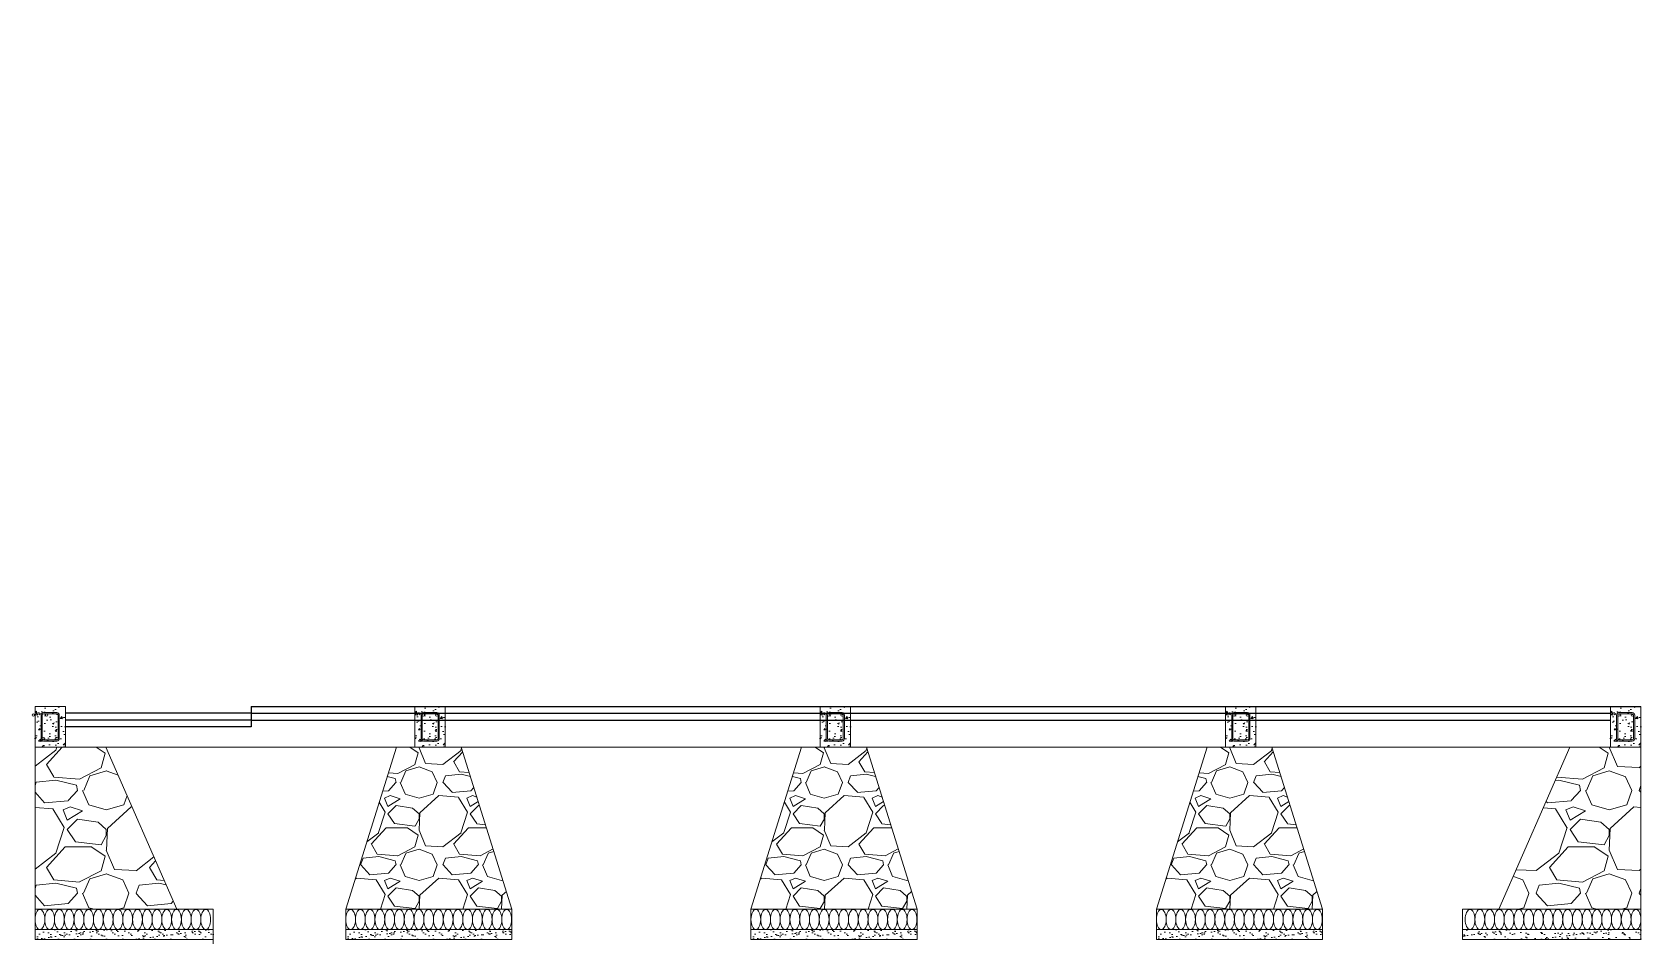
# Model space of a CAD drawing. Header units: millimetres. Extents: x -12161372 to 46643, y -9506984 to 15358.
# Drawn here: x 45452 to 46643, y 3797 to 4472 of the extents above; entities that cross this region are included whole.
import ezdxf

# ---------------------------------------------------------------- set-up
doc = ezdxf.new("R2010")
doc.units = ezdxf.units.MM
for name, color, linetype, lineweight in [('arsiran', 202, 'Continuous', 0), ('as', 7, 'Continuous', 0), ('atap', 220, 'Continuous', 0), ('pondasi', 7, 'Continuous', 13), ('sloof balok', 190, 'Continuous', 18)]:
    doc.layers.add(name, color=color, linetype=linetype, lineweight=lineweight)
doc.layers.add('sloof', color=7, linetype='Continuous')

msp = doc.modelspace()

# ---------------------------------------------------------------- hatches: boundary and pattern name
at = {"layer": 'arsiran'}
h = msp.add_hatch(dxfattribs=at)
h.set_pattern_fill('AR-CONC', color=256, scale=0.0675)
h.set_pattern_definition([(50, (35864.119, -1168.337), (12.297465, -1.075888), [1.285875, -14.144625]), (355, (35864.119, -1168.337), (-2.378931, 12.896337), [1.0287, -11.31574]), (100.45144, (35865.144, -1168.427), (9.918534, 11.820448), [1.092826, -12.021092]), (46.1842, (35864.119, -1164.908), (18.297835, -2.837857), [1.928813, -21.216938]), (96.63556, (35865.644, -1165.145), (16.02478, 16.701263), [1.63924, -18.031654]), (351.18415, (35864.12, -1164.908), (16.02478, 16.701263), [1.543048, -16.973532]), (21, (35865.834, -1165.765), (10.233971, -6.902901), [1.285875, -14.144625]), (326, (35865.834, -1165.765), (4.171637, 12.432688), [1.0287, -11.3157]), (71.45144, (35866.686, -1166.341), (14.405608, 5.529787), [1.092826, -12.021071]), (37.5, (35864.119, -1168.3372), (0.2084807, 5.7074651), [0, -11.17854, 0, -11.48715, 0, -11.3585625]), (7.5, (35864.119, -1168.337), (4.5103272, 6.7621888), [0, -6.54939, 0, -10.921365, 0, -4.3291125]), (327.5, (35860.2957, -1168.3372), (9.1523652, -0.3866902), [0, -4.28625, 0, -13.3731, 0, -17.745075]), (317.5, (35858.581, -1168.337), (9.99872, 1.716288), [0, -5.572125, 0, -8.88111, 0, -12.601575])])
h.paths.add_polyline_path([(45476.958, 3973.054), (45454.458, 3973.054), (45454.458, 3943.054), (45476.958, 3943.054)])
h = msp.add_hatch(dxfattribs=at)
h.set_pattern_fill('AR-CONC', color=256, scale=0.0675)
h.set_pattern_definition([(50, (36145.369, -1168.337), (12.297465, -1.075888), [1.285875, -14.144625]), (355, (36145.369, -1168.337), (-2.378931, 12.896337), [1.0287, -11.31574]), (100.45144, (36146.394, -1168.427), (9.918534, 11.820448), [1.092826, -12.021092]), (46.1842, (36145.369, -1164.908), (18.297835, -2.837857), [1.928813, -21.216938]), (96.63556, (36146.894, -1165.145), (16.02478, 16.701263), [1.63924, -18.031654]), (351.18415, (36145.37, -1164.908), (16.02478, 16.701263), [1.543048, -16.973532]), (21, (36147.084, -1165.765), (10.233971, -6.902901), [1.285875, -14.144625]), (326, (36147.084, -1165.765), (4.171637, 12.432688), [1.0287, -11.3157]), (71.45144, (36147.936, -1166.341), (14.405608, 5.529787), [1.092826, -12.021071]), (37.5, (36145.369, -1168.3372), (0.2084807, 5.7074651), [0, -11.17854, 0, -11.48715, 0, -11.3585625]), (7.5, (36145.369, -1168.337), (4.5103272, 6.7621888), [0, -6.54939, 0, -10.921365, 0, -4.3291125]), (327.5, (36141.5457, -1168.3372), (9.1523652, -0.3866902), [0, -4.28625, 0, -13.3731, 0, -17.745075]), (317.5, (36139.831, -1168.337), (9.99872, 1.716288), [0, -5.572125, 0, -8.88111, 0, -12.601575])])
h.paths.add_polyline_path([(45758.208, 3973.054), (45735.708, 3973.054), (45735.708, 3943.054), (45758.208, 3943.054)])
h = msp.add_hatch(dxfattribs=at)
h.set_pattern_fill('AR-CONC', color=256, scale=0.0675)
h.set_pattern_definition([(50, (36445.369, -1168.337), (12.297465, -1.075888), [1.285875, -14.144625]), (355, (36445.369, -1168.337), (-2.378931, 12.896337), [1.0287, -11.31574]), (100.45144, (36446.394, -1168.427), (9.918534, 11.820448), [1.092826, -12.021092]), (46.1842, (36445.369, -1164.908), (18.297835, -2.837857), [1.928813, -21.216938]), (96.63556, (36446.894, -1165.145), (16.02478, 16.701263), [1.63924, -18.031654]), (351.18415, (36445.37, -1164.908), (16.02478, 16.701263), [1.543048, -16.973532]), (21, (36447.084, -1165.765), (10.233971, -6.902901), [1.285875, -14.144625]), (326, (36447.084, -1165.765), (4.171637, 12.432688), [1.0287, -11.3157]), (71.45144, (36447.936, -1166.341), (14.405608, 5.529787), [1.092826, -12.021071]), (37.5, (36445.369, -1168.3372), (0.2084807, 5.7074651), [0, -11.17854, 0, -11.48715, 0, -11.3585625]), (7.5, (36445.369, -1168.337), (4.5103272, 6.7621888), [0, -6.54939, 0, -10.921365, 0, -4.3291125]), (327.5, (36441.5457, -1168.3372), (9.1523652, -0.3866902), [0, -4.28625, 0, -13.3731, 0, -17.745075]), (317.5, (36439.831, -1168.337), (9.99872, 1.716288), [0, -5.572125, 0, -8.88111, 0, -12.601575])])
h.paths.add_polyline_path([(46058.208, 3973.054), (46035.708, 3973.054), (46035.708, 3943.054), (46058.208, 3943.054)])
h = msp.add_hatch(dxfattribs=at)
h.set_pattern_fill('AR-CONC', color=256, scale=0.0675)
h.set_pattern_definition([(50, (36745.48, -1168.337), (12.297465, -1.075888), [1.285875, -14.144625]), (355, (36745.48, -1168.337), (-2.378931, 12.896337), [1.0287, -11.31574]), (100.45144, (36746.505, -1168.427), (9.918534, 11.820448), [1.092826, -12.021092]), (46.1842, (36745.48, -1164.908), (18.297835, -2.837857), [1.928813, -21.216938]), (96.63556, (36747.005, -1165.145), (16.02478, 16.701263), [1.63924, -18.031654]), (351.18415, (36745.48, -1164.908), (16.02478, 16.701263), [1.543048, -16.973532]), (21, (36747.195, -1165.765), (10.233971, -6.902901), [1.285875, -14.144625]), (326, (36747.195, -1165.765), (4.171637, 12.432688), [1.0287, -11.3157]), (71.45144, (36748.047, -1166.341), (14.405608, 5.529787), [1.092826, -12.021071]), (37.5, (36745.48, -1168.3372), (0.2084807, 5.7074651), [0, -11.17854, 0, -11.48715, 0, -11.3585625]), (7.5, (36745.48, -1168.337), (4.5103272, 6.7621888), [0, -6.54939, 0, -10.921365, 0, -4.3291125]), (327.5, (36741.6567, -1168.3372), (9.1523652, -0.3866902), [0, -4.28625, 0, -13.3731, 0, -17.745075]), (317.5, (36739.942, -1168.337), (9.99872, 1.716288), [0, -5.572125, 0, -8.88111, 0, -12.601575])])
h.paths.add_polyline_path([(46358.319, 3973.054), (46335.819, 3973.054), (46335.819, 3943.054), (46358.319, 3943.054)])
h = msp.add_hatch(dxfattribs=at)
h.set_pattern_fill('AR-CONC', color=256, scale=0.0675)
h.set_pattern_definition([(50, (37030.369, -1168.337), (12.297465, -1.075888), [1.285875, -14.144625]), (355, (37030.369, -1168.337), (-2.378931, 12.896337), [1.0287, -11.31574]), (100.45144, (37031.394, -1168.427), (9.918534, 11.820448), [1.092826, -12.021092]), (46.1842, (37030.369, -1164.908), (18.297835, -2.837857), [1.928813, -21.216938]), (96.63556, (37031.894, -1165.145), (16.02478, 16.701263), [1.63924, -18.031654]), (351.18415, (37030.37, -1164.908), (16.02478, 16.701263), [1.543048, -16.973532]), (21, (37032.084, -1165.765), (10.233971, -6.902901), [1.285875, -14.144625]), (326, (37032.084, -1165.765), (4.171637, 12.432688), [1.0287, -11.3157]), (71.45144, (37032.936, -1166.341), (14.405608, 5.529787), [1.092826, -12.021071]), (37.5, (37030.369, -1168.3372), (0.2084807, 5.7074651), [0, -11.17854, 0, -11.48715, 0, -11.3585625]), (7.5, (37030.369, -1168.337), (4.5103272, 6.7621888), [0, -6.54939, 0, -10.921365, 0, -4.3291125]), (327.5, (37026.5457, -1168.3372), (9.1523652, -0.3866902), [0, -4.28625, 0, -13.3731, 0, -17.745075]), (317.5, (37024.831, -1168.337), (9.99872, 1.716288), [0, -5.572125, 0, -8.88111, 0, -12.601575])])
h.paths.add_polyline_path([(46643.208, 3973.054), (46620.708, 3973.054), (46620.708, 3943.054), (46643.208, 3943.054)])
h = msp.add_hatch(dxfattribs=at)
h.set_pattern_fill('GRAVEL', color=256, scale=3)
h.set_pattern_definition([(228.01279, (36036.615, -1118.647), (-609.6, -685.8), [10.25164, -1014.9145]), (184.96974, (36029.7568, -1126.2672), (914.3999996, 76.2000043), [17.59214, -1741.62147]), (132.510447, (36012.231, -1127.7912), (762.0000003, -838.1999997), [12.40445, -1228.0417]), (267.27369, (35982.5128, -1146.8412), (76.2000002, 1524), [16.02014, -1585.9931]), (292.833654, (35981.7508, -1162.8432), (-381, 914.4), [15.709, -1555.19423]), (357.27369, (35987.8468, -1177.3212), (-1524, 76.2000002), [16.02014, -1585.9931]), (37.69424, (36003.8488, -1178.0832), (-990.59999996, -762.00000006), [21.1858, -2097.39346]), (72.255328, (36020.6128, -1165.1292), (533.40000014, 1676.39999995), [20.0016, -1980.1577]), (121.429566, (36026.7088, -1146.0792), (-609.6000001, 990.6), [16.0744, -1591.36637]), (175.23636, (36018.327, -1132.363), (838.2, -76.2), [18.3514, -899.2181]), (222.397438, (36000.0388, -1130.8392), (-914.39999997, -838.20000003), [23.73234, -2349.50318]), (138.814075, (36057.951, -1147.603), (-533.4, 457.2), [8.10014, -801.91697]), (171.469234, (36051.8548, -1142.2692), (990.6, -152.3999998), [15.41046, -1525.63917]), (225, (36036.615, -1139.983), (-1e-14, -76.2), [10.7763, -96.9868]), (203.19859, (36031.281, -1130.839), (381, 152.4), [5.80324, -574.51867]), (291.80141, (36025.947, -1133.125), (-76.2, 228.6), [8.20697, -402.1426]), (30.96376, (36028.995, -1140.745), (228.6, 152.4), [13.3296, -430.98894]), (161.56505, (36040.425, -1133.887), (152.4, -76.2), [9.6386, -231.32694]), (16.38954, (35981.7508, -1133.1252), (762, 228.6), [13.50264, -1336.7648]), (70.346176, (35994.705, -1129.315), (-304.8, -838.2), [11.32797, -1121.46647]), (293.19859, (36040.425, -1118.647), (-152.4, 381), [11.6064, -568.7155]), (343.61046, (36044.9968, -1129.3152), (-762, 228.6), [13.50264, -1336.7648]), (339.443955, (35981.751, -1180.369), (-381, 152.4), [13.02106, -638.03203]), (294.77514, (35993.943, -1184.941), (-381.0000005, 838.1999998), [10.91016, -1080.1078]), (66.80141, (36041.187, -1194.847), (152.4, 381), [11.6064, -568.7155]), (17.354025, (36045.759, -1184.1792), (-990.6, -304.8), [12.7735, -1264.5713]), (69.443955, (36003.849, -1194.847), (-152.4, -381), [6.51053, -644.54256]), (101.30993, (36036.615, -1194.847), (-76.2, 304.8), [3.88544, -384.65985]), (165.96376, (36035.853, -1191.037), (228.6, -76.2), [15.709, -298.47164]), (186.009006, (36020.6128, -1187.2272), (762, 76.2), [14.558, -1441.24095]), (303.69007, (36028.995, -1147.603), (-76.2, 152.4), [10.9897, -263.7533]), (353.157227, (36035.0908, -1156.7472), (1295.4, -152.3999999), [19.1867, -1899.48027]), (60.945396, (36054.141, -1159.033), (-304.8, -533.4), [7.84525, -776.68177]), (90, (36057.95, -1152.175), (-76.2, 76.2), [4.572, -71.628]), (120.25644, (36019.089, -1184.941), (304.8, -533.4), [10.586, -1048.0182]), (48.01279, (36013.755, -1175.797), (609.6, 685.8), [20.5033, -1004.66287]), (0, (36027.47, -1160.56), (76.2, 76.2), [19.812, -56.388]), (325.304846, (36047.283, -1160.5572), (762.0000003, -533.3999996), [12.0483, -1192.7795]), (254.0546, (36057.189, -1167.415), (-76.2, -304.8), [11.09487, -543.6495]), (207.645975, (36054.1408, -1178.0832), (-1447.8000001, -761.9999999), [18.06435, -1788.37393]), (175.42608, (36038.1388, -1186.4652), (-990.6, 76.2), [19.1109, -1891.9754])])
h.paths.add_polyline_path([(45454.458, 3943.054), (45476.958, 3943.054), (45506.958, 3943.054), (45559.458, 3823.054), (45454.458, 3823.054)])
h = msp.add_hatch(dxfattribs=at)
h.set_pattern_fill('GRAVEL', color=256, scale=2.4)
h.set_pattern_definition([(228.01279, (38467.067, 3855.5243), (-487.68, -548.64), [8.2013, -811.9316]), (184.96974, (38461.5808, 3849.4283), (731.5199997, 60.9600035), [14.0737, -1393.29717]), (132.51045, (38447.56, 3848.209), (609.6000003, -670.5599998), [9.92356, -982.43335]), (267.27369, (38423.7856, 3832.969), (60.9600001, 1219.2), [12.8161, -1268.7945]), (292.833654, (38423.176, 3820.1675), (-304.8, 731.52), [12.5672, -1244.1554]), (357.27369, (38428.0528, 3808.585), (-1219.2, 60.9600001), [12.8161, -1268.7945]), (37.69424, (38440.8544, 3807.9755), (-792.47999996, -609.60000005), [16.94865, -1677.91477]), (72.25533, (38454.2656, 3818.3387), (426.7200001, 1341.12), [16.00127, -1584.12616]), (121.429566, (38459.1424, 3833.5787), (-487.6800001, 792.48), [12.8595, -1273.0931]), (175.23636, (38452.437, 3844.5515), (670.56, -60.96), [14.6811, -719.3745]), (222.397438, (38437.8064, 3845.7707), (-731.52, -670.56), [18.98587, -1879.60254]), (138.814075, (38484.136, 3832.3595), (-426.72, 365.76), [6.4801, -641.5336]), (171.469234, (38479.2592, 3836.6267), (792.48, -121.9199999), [12.32837, -1220.51134]), (225, (38467.067, 3838.456), (-9e-15, -60.96), [8.621, -77.58943]), (203.19859, (38462.8, 3845.771), (304.8, 121.92), [4.6426, -459.61494]), (291.80141, (38458.533, 3843.942), (-60.96, 182.88), [6.56557, -321.71407]), (30.96376, (38460.971, 3837.846), (182.88, 121.92), [10.66367, -344.79116]), (161.56505, (38470.115, 3843.332), (121.92, -60.96), [7.7109, -185.06155]), (16.38954, (38423.176, 3843.942), (609.6, 182.88), [10.8021, -1069.41184]), (70.346176, (38433.539, 3846.99), (-243.84, -670.56), [9.06237, -897.17318]), (293.19859, (38470.115, 3855.524), (-121.92, 304.8), [9.2851, -454.9724]), (343.61046, (38473.7728, 3846.99), (-609.6, 182.88), [10.8021, -1069.41184]), (339.44395, (38423.176, 3806.147), (-304.8, 121.92), [10.41684, -510.42562]), (294.77514, (38432.9296, 3802.489), (-304.8000004, 670.5599998), [8.72813, -864.08624]), (66.80141, (38470.725, 3794.564), (121.92, 304.8), [9.2851, -454.9724]), (17.354025, (38474.3824, 3803.0987), (-792.48, -243.84), [10.2188, -1011.65702]), (69.44395, (38440.854, 3794.564), (-121.92, -304.8), [5.2084, -515.63405]), (101.30993, (38467.067, 3794.564), (-60.96, 243.84), [3.10835, -307.7279]), (165.96376, (38466.458, 3797.612), (182.88, -60.96), [12.5672, -238.7773]), (186.009006, (38454.2656, 3800.6603), (609.6, 60.96), [11.6464, -1152.99276]), (303.69007, (38460.971, 3832.36), (-60.96, 121.92), [8.79177, -211.00263]), (353.157227, (38465.848, 3825.0443), (1036.32, -121.91999995), [15.34936, -1519.5842]), (60.9454, (38481.088, 3823.2155), (-243.84, -426.72), [6.2762, -621.3454]), (90, (38484.136, 3828.7), (-60.96, 60.96), [3.6576, -57.3024]), (120.25644, (38453.0464, 3802.489), (243.84, -426.72), [8.4688, -838.4146]), (48.01279, (38448.779, 3809.8043), (487.68, 548.64), [16.40263, -803.7303]), (0, (38459.75, 3821.996), (60.96, 60.96), [15.8496, -45.1104]), (325.304846, (38475.6016, 3821.9963), (609.6000002, -426.7199997), [9.63863, -954.2236]), (254.0546, (38483.526, 3816.51), (-60.96, -243.84), [8.8759, -434.9196]), (207.645975, (38481.088, 3807.9755), (-1158.24, -609.5999999), [14.4515, -1430.69915]), (175.42608, (38468.2864, 3801.27), (-792.48, 60.96), [15.2887, -1513.5803])])
h.paths.add_polyline_path([(45684.459, 3823.054), (45807.459, 3823.054), (45769.959, 3943.054), (45721.959, 3943.054)])
h = msp.add_hatch(dxfattribs=at)
h.set_pattern_fill('GRAVEL', color=256, scale=2.4)
h.set_pattern_definition([(228.01279, (38767.067, 3855.5243), (-487.68, -548.64), [8.2013, -811.9316]), (184.96974, (38761.5808, 3849.4283), (731.5199997, 60.9600035), [14.0737, -1393.29717]), (132.51045, (38747.56, 3848.209), (609.6000003, -670.5599998), [9.92356, -982.43335]), (267.27369, (38723.7856, 3832.969), (60.9600001, 1219.2), [12.8161, -1268.7945]), (292.833654, (38723.176, 3820.1675), (-304.8, 731.52), [12.5672, -1244.1554]), (357.27369, (38728.0528, 3808.585), (-1219.2, 60.9600001), [12.8161, -1268.7945]), (37.69424, (38740.8544, 3807.9755), (-792.47999996, -609.60000005), [16.94865, -1677.91477]), (72.25533, (38754.2656, 3818.3387), (426.7200001, 1341.12), [16.00127, -1584.12616]), (121.429566, (38759.1424, 3833.5787), (-487.6800001, 792.48), [12.8595, -1273.0931]), (175.23636, (38752.437, 3844.5515), (670.56, -60.96), [14.6811, -719.3745]), (222.397438, (38737.8064, 3845.7707), (-731.52, -670.56), [18.98587, -1879.60254]), (138.814075, (38784.136, 3832.3595), (-426.72, 365.76), [6.4801, -641.5336]), (171.469234, (38779.2592, 3836.6267), (792.48, -121.9199999), [12.32837, -1220.51134]), (225, (38767.067, 3838.456), (-9e-15, -60.96), [8.621, -77.58943]), (203.19859, (38762.8, 3845.771), (304.8, 121.92), [4.6426, -459.61494]), (291.80141, (38758.533, 3843.942), (-60.96, 182.88), [6.56557, -321.71407]), (30.96376, (38760.971, 3837.846), (182.88, 121.92), [10.66367, -344.79116]), (161.56505, (38770.115, 3843.332), (121.92, -60.96), [7.7109, -185.06155]), (16.38954, (38723.176, 3843.942), (609.6, 182.88), [10.8021, -1069.41184]), (70.346176, (38733.539, 3846.99), (-243.84, -670.56), [9.06237, -897.17318]), (293.19859, (38770.115, 3855.524), (-121.92, 304.8), [9.2851, -454.9724]), (343.61046, (38773.7728, 3846.99), (-609.6, 182.88), [10.8021, -1069.41184]), (339.44395, (38723.176, 3806.147), (-304.8, 121.92), [10.41684, -510.42562]), (294.77514, (38732.9296, 3802.489), (-304.8000004, 670.5599998), [8.72813, -864.08624]), (66.80141, (38770.725, 3794.564), (121.92, 304.8), [9.2851, -454.9724]), (17.354025, (38774.3824, 3803.0987), (-792.48, -243.84), [10.2188, -1011.65702]), (69.44395, (38740.854, 3794.564), (-121.92, -304.8), [5.2084, -515.63405]), (101.30993, (38767.067, 3794.564), (-60.96, 243.84), [3.10835, -307.7279]), (165.96376, (38766.458, 3797.612), (182.88, -60.96), [12.5672, -238.7773]), (186.009006, (38754.2656, 3800.6603), (609.6, 60.96), [11.6464, -1152.99276]), (303.69007, (38760.971, 3832.36), (-60.96, 121.92), [8.79177, -211.00263]), (353.157227, (38765.848, 3825.0443), (1036.32, -121.91999995), [15.34936, -1519.5842]), (60.9454, (38781.088, 3823.2155), (-243.84, -426.72), [6.2762, -621.3454]), (90, (38784.136, 3828.7), (-60.96, 60.96), [3.6576, -57.3024]), (120.25644, (38753.0464, 3802.489), (243.84, -426.72), [8.4688, -838.4146]), (48.01279, (38748.779, 3809.8043), (487.68, 548.64), [16.40263, -803.7303]), (0, (38759.75, 3821.996), (60.96, 60.96), [15.8496, -45.1104]), (325.304846, (38775.6016, 3821.9963), (609.6000002, -426.7199997), [9.63863, -954.2236]), (254.0546, (38783.526, 3816.51), (-60.96, -243.84), [8.8759, -434.9196]), (207.645975, (38781.088, 3807.9755), (-1158.24, -609.5999999), [14.4515, -1430.69915]), (175.42608, (38768.2864, 3801.27), (-792.48, 60.96), [15.2887, -1513.5803])])
h.paths.add_polyline_path([(45984.459, 3823.054), (46107.459, 3823.054), (46069.959, 3943.054), (46021.959, 3943.054)])
h = msp.add_hatch(dxfattribs=at)
h.set_pattern_fill('GRAVEL', color=256, scale=2.4)
h.set_pattern_definition([(228.01279, (39067.178, 3855.5243), (-487.68, -548.64), [8.2013, -811.9316]), (184.96974, (39061.6917, 3849.4283), (731.5199997, 60.9600035), [14.0737, -1393.29717]), (132.51045, (39047.671, 3848.209), (609.6000003, -670.5599998), [9.92356, -982.43335]), (267.27369, (39023.8965, 3832.969), (60.9600001, 1219.2), [12.8161, -1268.7945]), (292.833654, (39023.287, 3820.1675), (-304.8, 731.52), [12.5672, -1244.1554]), (357.27369, (39028.1637, 3808.585), (-1219.2, 60.9600001), [12.8161, -1268.7945]), (37.69424, (39040.9653, 3807.9755), (-792.47999996, -609.60000005), [16.94865, -1677.91477]), (72.25533, (39054.3765, 3818.3387), (426.7200001, 1341.12), [16.00127, -1584.12616]), (121.429566, (39059.2533, 3833.5787), (-487.6800001, 792.48), [12.8595, -1273.0931]), (175.23636, (39052.5477, 3844.5515), (670.56, -60.96), [14.6811, -719.3745]), (222.397438, (39037.9173, 3845.7707), (-731.52, -670.56), [18.98587, -1879.60254]), (138.814075, (39084.247, 3832.3595), (-426.72, 365.76), [6.4801, -641.5336]), (171.469234, (39079.37, 3836.6267), (792.48, -121.9199999), [12.32837, -1220.51134]), (225, (39067.18, 3838.456), (-9e-15, -60.96), [8.621, -77.58943]), (203.19859, (39062.911, 3845.771), (304.8, 121.92), [4.6426, -459.61494]), (291.80141, (39058.644, 3843.942), (-60.96, 182.88), [6.56557, -321.71407]), (30.96376, (39061.082, 3837.846), (182.88, 121.92), [10.66367, -344.79116]), (161.56505, (39070.226, 3843.332), (121.92, -60.96), [7.7109, -185.06155]), (16.38954, (39023.287, 3843.942), (609.6, 182.88), [10.8021, -1069.41184]), (70.346176, (39033.65, 3846.99), (-243.84, -670.56), [9.06237, -897.17318]), (293.19859, (39070.226, 3855.524), (-121.92, 304.8), [9.2851, -454.9724]), (343.61046, (39073.8837, 3846.99), (-609.6, 182.88), [10.8021, -1069.41184]), (339.44395, (39023.287, 3806.147), (-304.8, 121.92), [10.41684, -510.42562]), (294.77514, (39033.0405, 3802.489), (-304.8000004, 670.5599998), [8.72813, -864.08624]), (66.80141, (39070.836, 3794.564), (121.92, 304.8), [9.2851, -454.9724]), (17.354025, (39074.4933, 3803.0987), (-792.48, -243.84), [10.2188, -1011.65702]), (69.44395, (39040.965, 3794.564), (-121.92, -304.8), [5.2084, -515.63405]), (101.30993, (39067.178, 3794.564), (-60.96, 243.84), [3.10835, -307.7279]), (165.96376, (39066.569, 3797.612), (182.88, -60.96), [12.5672, -238.7773]), (186.009006, (39054.3765, 3800.6603), (609.6, 60.96), [11.6464, -1152.99276]), (303.69007, (39061.082, 3832.36), (-60.96, 121.92), [8.79177, -211.00263]), (353.157227, (39065.959, 3825.0443), (1036.32, -121.91999995), [15.34936, -1519.5842]), (60.9454, (39081.199, 3823.2155), (-243.84, -426.72), [6.2762, -621.3454]), (90, (39084.247, 3828.7), (-60.96, 60.96), [3.6576, -57.3024]), (120.25644, (39053.1573, 3802.489), (243.84, -426.72), [8.4688, -838.4146]), (48.01279, (39048.89, 3809.8043), (487.68, 548.64), [16.40263, -803.7303]), (0, (39059.86, 3821.996), (60.96, 60.96), [15.8496, -45.1104]), (325.304846, (39075.7125, 3821.9963), (609.6000002, -426.7199997), [9.63863, -954.2236]), (254.0546, (39083.637, 3816.51), (-60.96, -243.84), [8.8759, -434.9196]), (207.645975, (39081.199, 3807.9755), (-1158.24, -609.5999999), [14.4515, -1430.69915]), (175.42608, (39068.3973, 3801.27), (-792.48, 60.96), [15.2887, -1513.5803])])
h.paths.add_polyline_path([(46284.57, 3823.054), (46407.57, 3823.054), (46370.07, 3943.054), (46322.07, 3943.054)])
h = msp.add_hatch(dxfattribs=at)
h.set_pattern_fill('GRAVEL', color=256, scale=3)
h.set_pattern_definition([(228.01279, (37225.365, -1118.647), (-609.6, -685.8), [10.25164, -1014.9145]), (184.96974, (37218.5068, -1126.2672), (914.3999996, 76.2000043), [17.59214, -1741.62147]), (132.510447, (37200.981, -1127.7912), (762.0000003, -838.1999997), [12.40445, -1228.0417]), (267.27369, (37171.2628, -1146.8412), (76.2000002, 1524), [16.02014, -1585.9931]), (292.833654, (37170.5008, -1162.8432), (-381, 914.4), [15.709, -1555.19423]), (357.27369, (37176.5968, -1177.3212), (-1524, 76.2000002), [16.02014, -1585.9931]), (37.69424, (37192.5988, -1178.0832), (-990.59999996, -762.00000006), [21.1858, -2097.39346]), (72.255328, (37209.3628, -1165.1292), (533.40000014, 1676.39999995), [20.0016, -1980.1577]), (121.429566, (37215.4588, -1146.0792), (-609.6000001, 990.6), [16.0744, -1591.36637]), (175.23636, (37207.077, -1132.363), (838.2, -76.2), [18.3514, -899.2181]), (222.397438, (37188.7888, -1130.8392), (-914.39999997, -838.20000003), [23.73234, -2349.50318]), (138.814075, (37246.701, -1147.603), (-533.4, 457.2), [8.10014, -801.91697]), (171.469234, (37240.6048, -1142.2692), (990.6, -152.3999998), [15.41046, -1525.63917]), (225, (37225.365, -1139.983), (-1e-14, -76.2), [10.7763, -96.9868]), (203.19859, (37220.031, -1130.839), (381, 152.4), [5.80324, -574.51867]), (291.80141, (37214.697, -1133.125), (-76.2, 228.6), [8.20697, -402.1426]), (30.96376, (37217.745, -1140.745), (228.6, 152.4), [13.3296, -430.98894]), (161.56505, (37229.175, -1133.887), (152.4, -76.2), [9.6386, -231.32694]), (16.38954, (37170.5008, -1133.1252), (762, 228.6), [13.50264, -1336.7648]), (70.346176, (37183.455, -1129.315), (-304.8, -838.2), [11.32797, -1121.46647]), (293.19859, (37229.175, -1118.647), (-152.4, 381), [11.6064, -568.7155]), (343.61046, (37233.7468, -1129.3152), (-762, 228.6), [13.50264, -1336.7648]), (339.443955, (37170.501, -1180.369), (-381, 152.4), [13.02106, -638.03203]), (294.77514, (37182.693, -1184.941), (-381.0000005, 838.1999998), [10.91016, -1080.1078]), (66.80141, (37229.937, -1194.847), (152.4, 381), [11.6064, -568.7155]), (17.354025, (37234.509, -1184.1792), (-990.6, -304.8), [12.7735, -1264.5713]), (69.443955, (37192.599, -1194.847), (-152.4, -381), [6.51053, -644.54256]), (101.30993, (37225.365, -1194.847), (-76.2, 304.8), [3.88544, -384.65985]), (165.96376, (37224.603, -1191.037), (228.6, -76.2), [15.709, -298.47164]), (186.009006, (37209.3628, -1187.2272), (762, 76.2), [14.558, -1441.24095]), (303.69007, (37217.745, -1147.603), (-76.2, 152.4), [10.9897, -263.7533]), (353.157227, (37223.8408, -1156.7472), (1295.4, -152.3999999), [19.1867, -1899.48027]), (60.945396, (37242.891, -1159.033), (-304.8, -533.4), [7.84525, -776.68177]), (90, (37246.7, -1152.175), (-76.2, 76.2), [4.572, -71.628]), (120.25644, (37207.839, -1184.941), (304.8, -533.4), [10.586, -1048.0182]), (48.01279, (37202.505, -1175.797), (609.6, 685.8), [20.5033, -1004.66287]), (0, (37216.22, -1160.56), (76.2, 76.2), [19.812, -56.388]), (325.304846, (37236.033, -1160.5572), (762.0000003, -533.3999996), [12.0483, -1192.7795]), (254.0546, (37245.939, -1167.415), (-76.2, -304.8), [11.09487, -543.6495]), (207.645975, (37242.8908, -1178.0832), (-1447.8000001, -761.9999999), [18.06435, -1788.37393]), (175.42608, (37226.8888, -1186.4652), (-990.6, 76.2), [19.1109, -1891.9754])])
h.paths.add_polyline_path([(46643.208, 3943.054), (46620.708, 3943.054), (46590.708, 3943.054), (46538.208, 3823.054), (46643.208, 3823.054)])
h = msp.add_hatch(dxfattribs=at)
h.set_pattern_fill('AR-SAND', color=256, scale=0.15)
h.set_pattern_definition([(37.5, (35981.751, -1194.847), (-0.2400047, 7.3411986), [0, -5.7912, 0, -6.477, 0, -6.19125]), (7.5, (35981.751, -1194.847), (6.742849, 10.7523765), [0, -3.1242, 0, -5.2197, 0, -2.00025]), (327.5, (35977.0645, -1194.847), (11.8648856, 0.0215578), [0, -1.905, 0, -6.858, 0, -8.9535]), (317.5, (35977.064, -1194.847), (11.453347, 3.34394), [0, -0.9525, 0, -4.4958, 0, -5.1435])])
h.paths.add_polyline_path([(45586.458, 3800.554), (45586.458, 3808.054), (45454.458, 3808.054), (45454.458, 3800.554)])
h = msp.add_hatch(dxfattribs=at)
h.set_pattern_fill('AR-SAND', color=256, scale=0.15)
h.set_pattern_definition([(37.5, (36211.7513, -1194.847), (-0.2400047, 7.3411986), [0, -5.7912, 0, -6.477, 0, -6.19125]), (7.5, (36211.751, -1194.847), (6.742849, 10.7523765), [0, -3.1242, 0, -5.2197, 0, -2.00025]), (327.5, (36207.065, -1194.847), (11.8648856, 0.0215578), [0, -1.905, 0, -6.858, 0, -8.9535]), (317.5, (36207.065, -1194.847), (11.453347, 3.34394), [0, -0.9525, 0, -4.4958, 0, -5.1435])])
h.paths.add_polyline_path([(45807.459, 3800.554), (45807.459, 3808.054), (45684.459, 3808.054), (45684.459, 3800.554)])
h = msp.add_hatch(dxfattribs=at)
h.set_pattern_fill('AR-SAND', color=256, scale=0.15)
h.set_pattern_definition([(37.5, (36511.7513, -1194.847), (-0.2400047, 7.3411986), [0, -5.7912, 0, -6.477, 0, -6.19125]), (7.5, (36511.751, -1194.847), (6.742849, 10.7523765), [0, -3.1242, 0, -5.2197, 0, -2.00025]), (327.5, (36507.065, -1194.847), (11.8648856, 0.0215578), [0, -1.905, 0, -6.858, 0, -8.9535]), (317.5, (36507.065, -1194.847), (11.453347, 3.34394), [0, -0.9525, 0, -4.4958, 0, -5.1435])])
h.paths.add_polyline_path([(46107.459, 3800.554), (46107.459, 3808.054), (45984.459, 3808.054), (45984.459, 3800.554)])
h = msp.add_hatch(dxfattribs=at)
h.set_pattern_fill('AR-SAND', color=256, scale=0.15)
h.set_pattern_definition([(37.5, (36811.862, -1194.847), (-0.2400047, 7.3411986), [0, -5.7912, 0, -6.477, 0, -6.19125]), (7.5, (36811.862, -1194.847), (6.742849, 10.7523765), [0, -3.1242, 0, -5.2197, 0, -2.00025]), (327.5, (36807.176, -1194.847), (11.8648856, 0.0215578), [0, -1.905, 0, -6.858, 0, -8.9535]), (317.5, (36807.176, -1194.847), (11.453347, 3.34394), [0, -0.9525, 0, -4.4958, 0, -5.1435])])
h.paths.add_polyline_path([(46407.57, 3800.554), (46407.57, 3808.054), (46284.57, 3808.054), (46284.57, 3800.554)])
h = msp.add_hatch(dxfattribs=at)
h.set_pattern_fill('AR-SAND', color=256, scale=0.15)
h.set_pattern_definition([(37.5, (37170.501, -1194.847), (-0.2400047, 7.3411986), [0, -5.7912, 0, -6.477, 0, -6.19125]), (7.5, (37170.501, -1194.847), (6.742849, 10.7523765), [0, -3.1242, 0, -5.2197, 0, -2.00025]), (327.5, (37165.8145, -1194.847), (11.8648856, 0.0215578), [0, -1.905, 0, -6.858, 0, -8.9535]), (317.5, (37165.814, -1194.847), (11.453347, 3.34394), [0, -0.9525, 0, -4.4958, 0, -5.1435])])
h.paths.add_polyline_path([(46511.208, 3800.554), (46511.208, 3808.054), (46643.208, 3808.054), (46643.208, 3800.554)])
at = {"layer": 'atap', "ltscale": 10}
h = msp.add_hatch(dxfattribs=at)
h.set_pattern_fill('AR-RSHKE', color=256)
h.set_pattern_definition([(0, (11132.84, 289.94), (647.7, 304.8), [152.4, -127, 177.8, -76.2, 228.6, -101.6]), (0, (11285.24, 302.64), (647.7, 304.8), [127, -482.6, 101.6, -152.4]), (0, (11590.04, 270.9), (647.7, 304.8), [76.2, -787.4]), (90, (11132.84, 289.94), (-215.9, 304.8), [292.1, -927.1]), (90, (11285.24, 289.94), (-215.9, 304.8), [285.75, -933.45]), (90, (11412.24, 289.94), (-215.9, 304.8), [266.7, -952.5]), (90, (11590.04, 270.89), (-215.9, 304.8), [292.1, -927.1]), (90, (11666.24, 270.89), (-215.9, 304.8), [292.1, -927.1]), (90, (11894.84, 289.94), (-215.9, 304.8), [279.4, -939.8])])
h.paths.add_polyline_path([(46161.326, 4471.979), (46160.743, 4472.135), (46160.316, 4471.709), (46160.473, 4471.126), (46161.055, 4470.97), (46161.482, 4471.397)])

# ---------------------------------------------------------------- linework, layer by layer
for p, q in [((45614.471, 3973.054), (45627.471, 3973.054)), ((46339.569, 3973.054), (46352.569, 3973.054))]:
    msp.add_line(p, q)
at = {"layer": 'arsiran', "extrusion": (0, 0, -1)}
for centre in [(45458.07, 3815.493), (45465.293, 3815.493), (45472.517, 3815.493), (45479.741, 3815.493), (45486.964, 3815.493), (45494.188, 3815.493), (45501.411, 3815.493), (45508.635, 3815.493), (45515.859, 3815.493), (45523.082, 3815.493), (45530.306, 3815.493), (45537.529, 3815.493), (45544.753, 3815.493), (45551.976, 3815.493), (45559.2, 3815.493), (45566.424, 3815.493), (45573.647, 3815.493), (45580.871, 3815.493), (45688.07, 3815.493), (45695.294, 3815.493), (45702.518, 3815.493), (45709.741, 3815.493), (45716.965, 3815.493), (45724.188, 3815.493), (45731.412, 3815.493), (45738.635, 3815.493), (45745.859, 3815.493), (45753.083, 3815.493), (45760.306, 3815.493), (45767.53, 3815.493), (45774.753, 3815.493), (45781.977, 3815.493), (45789.201, 3815.493), (45796.424, 3815.493), (45803.648, 3815.493), (45988.07, 3815.493), (45995.294, 3815.493), (46002.518, 3815.493), (46009.741, 3815.493), (46016.965, 3815.493), (46024.188, 3815.493), (46031.412, 3815.493), (46038.635, 3815.493), (46045.859, 3815.493), (46053.083, 3815.493), (46060.306, 3815.493), (46067.53, 3815.493), (46074.753, 3815.493), (46081.977, 3815.493), (46089.201, 3815.493), (46096.424, 3815.493), (46103.648, 3815.493), (46288.181, 3815.493), (46295.405, 3815.493), (46302.629, 3815.493), (46309.852, 3815.493), (46317.076, 3815.493), (46324.299, 3815.493), (46331.523, 3815.493), (46338.746, 3815.493), (46345.97, 3815.493), (46353.194, 3815.493), (46360.417, 3815.493), (46367.641, 3815.493), (46374.864, 3815.493), (46382.088, 3815.493), (46389.312, 3815.493), (46396.535, 3815.493), (46403.759, 3815.493)]:
    msp.add_ellipse(centre, major_axis=(0, 7.439), ratio=0.485523, dxfattribs=at)
at = {"layer": 'arsiran'}
for centre in [(46516.795, 3815.493), (46524.019, 3815.493), (46531.243, 3815.493), (46538.466, 3815.493), (46545.69, 3815.493), (46552.913, 3815.493), (46560.137, 3815.493), (46567.361, 3815.493), (46574.584, 3815.493), (46581.808, 3815.493), (46589.031, 3815.493), (46596.255, 3815.493), (46603.478, 3815.493), (46610.702, 3815.493), (46617.926, 3815.493), (46625.149, 3815.493), (46632.373, 3815.493), (46639.596, 3815.493)]:
    msp.add_ellipse(centre, major_axis=(0, 7.439), ratio=0.485523, dxfattribs=at)
at = {"layer": 'as', "ltscale": 10}
msp.add_line((45503.208, 3943.054), (46643.208, 3943.054), dxfattribs=at)
at = {"layer": 'atap', "ltscale": 10}
for p, q in [((45731.958, 3973.054), (45761.958, 3973.054)), ((46031.958, 3973.054), (46061.958, 3973.054)), ((46339.569, 3973.054), (46354.569, 3973.054)), ((46624.458, 3973.054), (46639.458, 3973.054)), ((45454.458, 3823.054), (45454.458, 3800.554)), ((45454.458, 3823.054), (45454.458, 3800.554)), ((45586.458, 3823.054), (45586.458, 3797.482)), ((45684.459, 3823.054), (45684.459, 3800.554)), ((45807.459, 3823.054), (45807.459, 3800.554)), ((45984.459, 3823.054), (45984.459, 3800.554)), ((46107.459, 3823.054), (46107.459, 3800.554)), ((46284.57, 3823.054), (46284.57, 3800.554)), ((46407.57, 3823.054), (46407.57, 3800.554)), ((46511.208, 3823.054), (46511.208, 3800.554)), ((46643.208, 3823.054), (46643.208, 3800.554))]:
    msp.add_line(p, q, dxfattribs=at)
at = {"layer": 'pondasi'}
for p, q in [((45684.459, 3823.054), (45721.959, 3943.054)), ((45721.959, 3943.054), (45769.959, 3943.054)), ((45769.959, 3943.054), (45807.459, 3823.054)), ((45984.459, 3823.054), (46021.959, 3943.054)), ((46021.959, 3943.054), (46069.959, 3943.054)), ((46069.959, 3943.054), (46107.459, 3823.054)), ((46284.57, 3823.054), (46322.07, 3943.054)), ((46322.07, 3943.054), (46370.07, 3943.054)), ((46370.07, 3943.054), (46407.57, 3823.054)), ((45586.458, 3823.054), (45454.458, 3823.054)), ((45684.459, 3823.054), (45807.459, 3823.054)), ((45984.459, 3823.054), (46107.459, 3823.054)), ((46284.57, 3823.054), (46407.57, 3823.054)), ((46511.208, 3823.054), (46643.208, 3823.054)), ((45586.458, 3808.054), (45454.458, 3808.054)), ((45586.458, 3800.554), (45454.458, 3800.554)), ((45807.459, 3808.054), (45684.459, 3808.054)), ((45807.459, 3800.554), (45684.459, 3800.554)), ((46107.459, 3808.054), (45984.459, 3808.054)), ((46107.459, 3800.554), (45984.459, 3800.554)), ((46407.57, 3808.054), (46284.57, 3808.054)), ((46407.57, 3800.554), (46284.57, 3800.554)), ((46511.208, 3808.054), (46643.208, 3808.054)), ((46511.208, 3800.554), (46643.208, 3800.554))]:
    msp.add_line(p, q, dxfattribs=at)
msp.add_lwpolyline([(45506.958, 3943.054), (45454.458, 3943.054), (45454.458, 3823.054), (45559.458, 3823.054)], close=True, dxfattribs=at)
msp.add_lwpolyline([(46625.833, 3943.054), (46643.208, 3943.054), (46643.208, 3823.054), (46538.208, 3823.054), (46590.708, 3943.054), (46620.708, 3943.054)], dxfattribs=at)
at = {"layer": 'sloof', "ltscale": 10}
for p, q in [((45614.471, 3968.054), (45476.958, 3968.054)), ((45614.471, 3973.054), (46643.208, 3973.054)), ((45614.471, 3973.054), (45614.471, 3958.054)), ((45614.471, 3968.054), (46620.708, 3968.054)), ((45614.471, 3963.054), (45476.958, 3963.054)), ((45614.471, 3958.054), (45476.958, 3958.054)), ((45614.471, 3963.054), (46620.708, 3963.054))]:
    msp.add_line(p, q, dxfattribs=at)
at = {"layer": 'sloof balok'}
for points in [[(45476.958, 3973.054), (45454.458, 3973.054), (45454.458, 3943.054), (45476.958, 3943.054)], [(45758.208, 3973.054), (45735.708, 3973.054), (45735.708, 3943.054), (45758.208, 3943.054)], [(46058.208, 3973.054), (46035.708, 3973.054), (46035.708, 3943.054), (46058.208, 3943.054)], [(46358.319, 3973.054), (46335.819, 3973.054), (46335.819, 3943.054), (46358.319, 3943.054)]]:
    msp.add_lwpolyline(points, close=True, dxfattribs=at)
for points in [[(45470.658, 3968.554), (45460.758, 3968.554, 0.41421356), (45458.958, 3966.754), (45458.958, 3949.354, 0.41421356), (45460.758, 3947.554), (45470.658, 3947.554, 0.41421356), (45472.458, 3949.354), (45472.458, 3966.754, 0.41421356)], [(45751.908, 3968.554), (45742.008, 3968.554, 0.41421356), (45740.208, 3966.754), (45740.208, 3949.354, 0.41421356), (45742.008, 3947.554), (45751.908, 3947.554, 0.41421356), (45753.708, 3949.354), (45753.708, 3966.754, 0.41421356)], [(46051.908, 3968.554), (46042.008, 3968.554, 0.41421356), (46040.208, 3966.754), (46040.208, 3949.354, 0.41421356), (46042.008, 3947.554), (46051.908, 3947.554, 0.41421356), (46053.708, 3949.354), (46053.708, 3966.754, 0.41421356)], [(46352.019, 3968.554), (46342.119, 3968.554, 0.41421356), (46340.319, 3966.754), (46340.319, 3949.354, 0.41421356), (46342.119, 3947.554), (46352.019, 3947.554, 0.41421356), (46353.819, 3949.354), (46353.819, 3966.754, 0.41421356)], [(46636.908, 3968.554), (46627.008, 3968.554, 0.41421356), (46625.208, 3966.754), (46625.208, 3949.354, 0.41421356), (46627.008, 3947.554), (46636.908, 3947.554, 0.41421356), (46638.708, 3949.354), (46638.708, 3966.754, 0.41421356)]]:
    msp.add_lwpolyline(points, format="xyb", close=True, dxfattribs=at)
for points in [[(45470.658, 3967.654), (45460.758, 3967.654, 0.41421356), (45459.858, 3966.754), (45459.858, 3949.354, 0.41421356), (45460.758, 3948.454), (45470.658, 3948.454, 0.41421356), (45471.558, 3949.354), (45471.558, 3966.754, 0.41421356), (45470.658, 3967.654)], [(45751.908, 3967.654), (45742.008, 3967.654, 0.41421356), (45741.108, 3966.754), (45741.108, 3949.354, 0.41421356), (45742.008, 3948.454), (45751.908, 3948.454, 0.41421356), (45752.808, 3949.354), (45752.808, 3966.754, 0.41421356), (45751.908, 3967.654)], [(46051.908, 3967.654), (46042.008, 3967.654, 0.41421356), (46041.108, 3966.754), (46041.108, 3949.354, 0.41421356), (46042.008, 3948.454), (46051.908, 3948.454, 0.41421356), (46052.808, 3949.354), (46052.808, 3966.754, 0.41421356), (46051.908, 3967.654)], [(46352.019, 3967.654), (46342.119, 3967.654, 0.41421356), (46341.219, 3966.754), (46341.219, 3949.354, 0.41421356), (46342.119, 3948.454), (46352.019, 3948.454, 0.41421356), (46352.919, 3949.354), (46352.919, 3966.754, 0.41421356), (46352.019, 3967.654)], [(46636.908, 3967.654), (46627.008, 3967.654, 0.41421356), (46626.108, 3966.754), (46626.108, 3949.354, 0.41421356), (46627.008, 3948.454), (46636.908, 3948.454, 0.41421356), (46637.808, 3949.354), (46637.808, 3966.754, 0.41421356), (46636.908, 3967.654)]]:
    msp.add_lwpolyline(points, format="xyb", dxfattribs=at)
msp.add_lwpolyline([(46620.708, 3973.054), (46620.708, 3943.054), (46643.208, 3943.054), (46643.208, 3973.054), (46620.708, 3973.054)], dxfattribs=at)
for centre in [(45453.258, 3966.754), (45463.158, 3966.754), (45742.008, 3966.754), (45751.908, 3966.754), (46042.008, 3966.754), (46051.908, 3966.754), (46342.119, 3966.754), (46352.019, 3966.754), (46627.008, 3966.754), (46636.908, 3966.754), (45460.758, 3949.354), (45470.658, 3949.354)]:
    msp.add_circle(centre, 0.9, dxfattribs=at)

doc.saveas('drawing.dxf')
